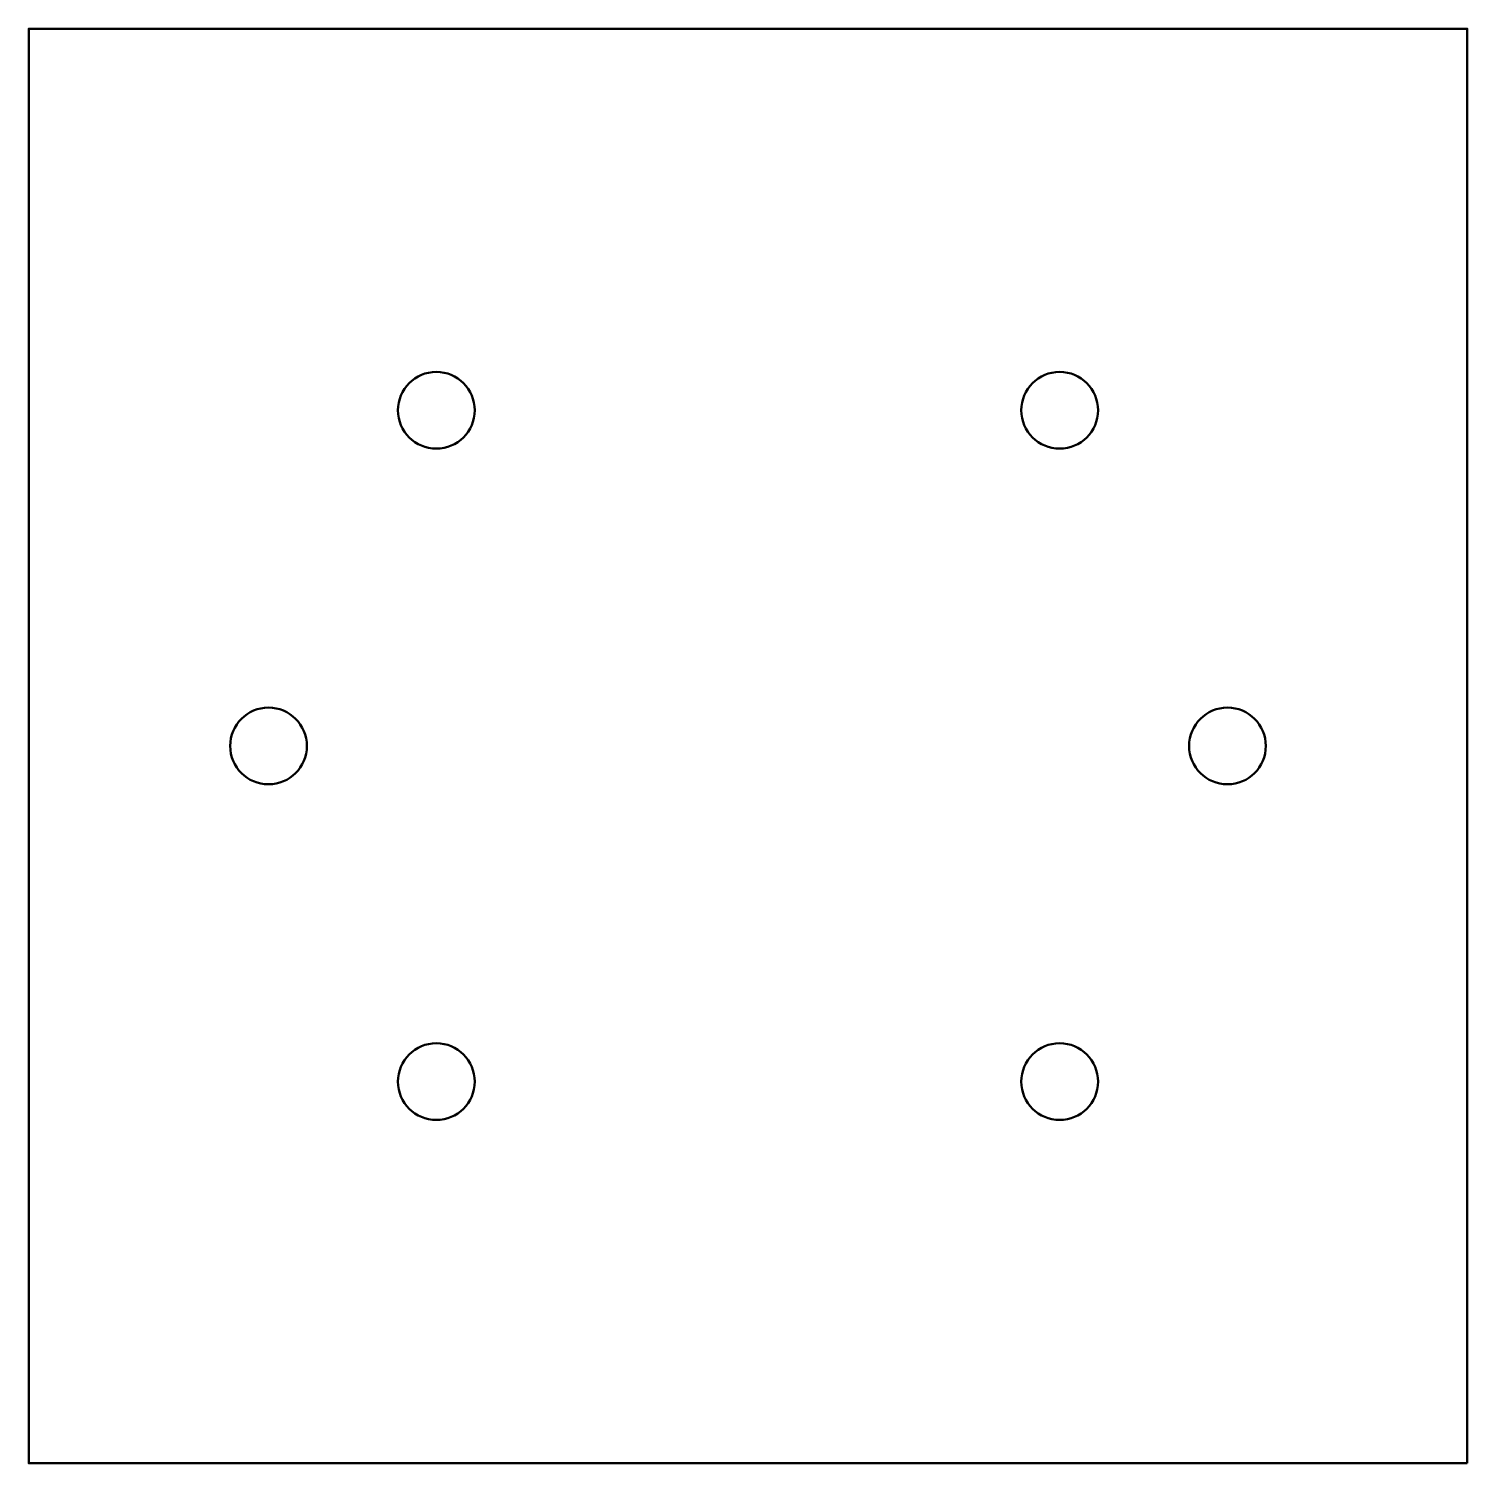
# Model space of a CAD drawing. Header units: millimetres. Extents: x 0 to 150, y 0 to 150.
import ezdxf

# ---------------------------------------------------------------- set-up
doc = ezdxf.new("R2010")
doc.units = ezdxf.units.MM
doc.layers.add('IV_INTERIOR_PROFILES', color=7, linetype='Continuous', lineweight=50)
doc.layers.add('IV_OUTER_PROFILE', color=7, linetype='Continuous', lineweight=50)

msp = doc.modelspace()

# ---------------------------------------------------------------- linework, layer by layer
at = {"layer": 'IV_INTERIOR_PROFILES'}
for centre in [(42.5, 109.79), (107.5, 109.79), (25, 74.79), (125, 74.79), (42.5, 39.79), (107.5, 39.79)]:
    msp.add_circle(centre, 4, dxfattribs=at)
at = {"layer": 'IV_OUTER_PROFILE', "flags": 128}
msp.add_lwpolyline([(150, 0), (0, 0), (0, 149.57), (150, 149.57)], close=True, dxfattribs=at)

doc.saveas('drawing.dxf')
